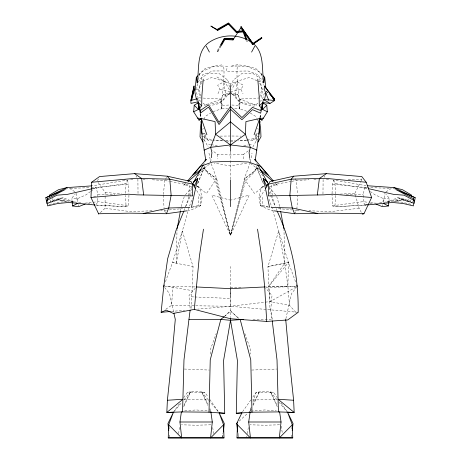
<?xml version="1.0" encoding="UTF-8"?>
<svg xmlns="http://www.w3.org/2000/svg" width="461" height="461" viewBox="0 0 461 461"><rect width="100%" height="100%" fill="white"/><g stroke="black" fill="none" stroke-linecap="round" stroke-linejoin="round"><path stroke-width="0.35" stroke-dasharray="2.31 1.73" d="M298.169 312.304L230.471 306.283L230.494 289.364M230.494 288.661L230.5 266.504M252.899 146.903L256.408 140.536L256.84 134.474L256.091 133.73L257.976 133.137M91.094 187.627L96.095 187.448L97.841 194.225L97.813 201.647L95.98 205.093L127.369 206.735L128.527 205.785L128.959 195.015M230.471 295.634L230.494 287.941M100.325 212.648L105.062 208.263L105.143 192.45L97.265 181.282M268.527 207.006L262.413 205.37L262.493 196.588M322.971 194.006L323.109 178.977M212.994 111.637L221.355 108.877C221.568 94.574 225.106 80.404 223.689 66.009L213.697 66.499L202.529 71.236L198.904 74.734M191.073 308.397L191.309 296.815L192.3 289.387L193.038 266.579L182.343 231.019L189.068 207.479L192.387 198.103M187.425 210.769L190.226 210.377L200.564 205.727L200.742 196.887L196.484 190.214M210.498 354.065L210.596 349.063L216.157 333.534M165.459 281.74L172.547 262.482L176.281 263.202L177.024 229.371M361.096 181.023L361.718 179.796L361.764 177.854M332.041 193.614L332.45 184.072L333.626 180.09L365.965 185.645M335.447 195.418L334.945 206.81L333.631 206.735L332.473 205.785L332.012 194.3M125.525 193.292L126.014 183.513L127.374 180.09L92.229 185.841M260.275 117.832L260.477 114.311M246.716 111.21L239.645 108.877L240.198 99.553L237.818 94.684L230.5 92.88L223.182 94.684L220.802 99.553L221.355 108.877L227.688 108.612M296.867 209.075L297.714 195.85M262.096 74.734L258.471 71.236L247.303 66.499L237.311 66.009C235.894 80.404 239.432 94.574 239.645 108.877L234.015 108.64M222.663 437.806L222.991 433M291.456 437.12L291.6 435.057M243.149 158.901L243.494 154.481L248.606 150.545M188.687 195.81L189.546 185.091L169.798 181.438M410.895 199.97L410.711 201.365L407.968 201.088L408.192 198.386M165.718 309.262L171.446 305.441L173.123 286.46M260.592 117.526L260.909 114.017M388.859 201.757L389.234 198.242L385.65 193.787M163.321 194.456L164.865 180.528L152.09 179.79M222.744 437.091L222.991 434.948M383.673 202.097L384.676 193.349M210.763 161.892L211.299 157.616M257.036 80.704L249.355 77.488L237.15 81.228L235.277 95.629L239.023 101.904L256.425 105.206L239.38 99.08L261.105 97.899L262.47 90.794L258.656 74.947L247.989 70.982L226.455 71.346L227.296 66.263L223.689 66.009M197.763 183.409L204.165 168.265L204.442 166.144M382.428 205.975L382.607 204.638M382.964 201.958L383.414 198.61L374.949 194.807L370.483 191.534M178.574 433.634L179.802 426.125M246.647 437.725L246.871 436.365M247.315 433.634L248.323 427.491M191.257 207.392L200.564 205.727L202.091 197.204L199.498 187.448L197.245 185.864M259.843 117.814L260.569 113.809M180.464 210.769L181.098 207.323M176.281 263.202L182.343 231.019L172.547 262.482L193.038 266.579M250.363 161.794L252.017 153.15M412.635 201.376L412.37 202.684L402.257 199.855L379.23 202.892M206.666 104.808L204.575 105.206L221.62 99.08L199.895 97.899L198.53 90.794L202.344 74.947L213.011 70.982L224.011 70.919M285.872 318.689L291.542 293.519L296.371 287.485M231.699 86.374L233.122 80.214L241.806 73.576L252.472 73.172L261.393 79.165L263.68 85.095M367.158 204.903L334.945 206.81L368.183 204.868L365.02 205.093L363.187 201.647L363.159 194.225L364.905 187.448L390.646 188.365M239.645 108.877L238.654 105.408L240.198 99.553M255.561 135.753L256.091 133.73M273.575 210.769L270.774 210.377L260.436 205.727L258.909 197.204L261.502 187.448L263.755 185.864M259.774 96.914L261.934 89.002L259.053 81.274M198.144 79.58L199.792 73.674L205.185 68.51L214.521 66.09L223.285 64.649M221.355 108.877L222.346 105.408L220.802 99.553M181.231 206.632L184.302 196.484M264.412 93.001L262.338 99.605L260.113 101.374M185.627 206.591L191.914 187.541M251.21 407.149L249.856 411.189L248.341 412.612M253.008 401.767L256.16 392.346L264.873 391.372L273.586 392.346L277.291 397.636M250.237 162.456L244.359 178.586L230.5 235.352L211.841 195.164L229.809 199.988M201.048 96.257L199.066 89.002L201.947 81.274M195.545 89.705L199.607 79.165L208.528 73.172L219.194 73.576L227.878 80.214L229.93 89.111M197.706 183.432L204.021 167.758L208.095 172.46L215.662 178.309L230.5 235.352L249.159 195.164L230.5 200.172M184.077 210.521L184.873 208.574M259.307 136.663L256.835 136.698L256.062 138.519L252.812 140.219L247.211 140.472M185.685 206.609L189.915 196.743M190.191 196.086L191.885 192.139M183.743 406.717L190.479 392.127L204.84 392.346L208.136 397.048M250.438 411.16L251.314 409.259M253.072 405.45L259.226 392.127L273.586 392.346M183.893 405.363L190.37 391.862L196.127 391.372L204.84 392.346M251.089 408.613L249.856 411.189L264.873 409.944L276.312 410.86M252.945 404.752L259.117 391.879M97.553 180.689L98.412 178.92M217.961 93.664L220.006 89.48L217.701 85.199L224.703 81.424L227.878 80.214M202.673 129.437L203.289 128.193M361.309 212.354L359.107 208.263L354.866 193.355L360.784 181.64M230.437 91.848L240.994 89.48L243.299 85.199L236.297 81.424L231.82 89.394M165.539 179.289L166.548 177.427M203.595 164.249L204.275 163.015M221.113 46.054L218.036 51.43L217.419 51.551L217.079 51.171L220.122 45.748M217.419 51.551L220.444 46.158M203.837 119.295L205.554 116.247L210.706 113.054M324.216 177.197L324.953 176.01M268.411 207.15L260.436 205.727L260.258 196.887L264.516 190.214M256.558 166.144L256.835 168.265L254.455 171.936L245.632 180.787L230.5 235.352L215.368 180.787L206.545 171.936L204.165 168.265L210.585 163.315M294.591 213.72L296.775 210.464L300.359 210.556M295.904 312.316L289.554 305.441L270.169 301.586L268.7 286.339L284.719 263.202L283.976 229.371M252.812 140.219L256.84 134.474L259.261 132.929M173.405 412.33L179.997 402.926M183.709 397.636L187.414 392.346L190.37 391.862M242.561 411.742L251.216 399.399M252.864 397.048L256.16 392.346L259.226 392.127M198.247 175.791L204.021 167.758L201.647 169.32M72.141 201.757L71.766 198.242L75.35 193.787M289.554 305.441L287.877 286.46L268.7 286.339L288.453 262.482L278.657 231.019L271.932 207.479L268.613 198.103M174.327 411.241L182.17 401.957M184.02 399.773L190.479 392.127L187.414 392.346M195.401 288.027L189.004 295.53L190.157 308.807M250.415 163.315L256.835 168.265L253.654 171.97L244.359 178.586L245.632 180.787L254.518 193.476L263.778 186.417M230.12 92.361L223.89 99.576L217.062 104.163L210.354 105.552M259.353 169.32L256.979 167.758L252.905 172.46L245.338 178.309L230.5 235.352L216.641 178.586L210.763 162.456M185.449 194.738L192.053 187.258M191.862 186.601L183.876 185.161L186.215 182.533M256.408 140.536L257.728 139.078M198.8 74.688L199.792 73.674M224.495 316.528L230.5 310.53L239.513 319.525M203.024 133.137L204.909 133.73L204.16 134.474L204.592 140.536L208.101 146.903M239.23 421.152L247.834 413.085M183.876 185.161L185.512 183.749M201.843 169.636L204.021 167.758M256.835 136.698L254.875 138.363L247.257 139.954M224.599 316.258L230.5 311.331L239.086 318.493M257.889 103.149L253.994 106.243L243.938 104.163L237.11 99.576L230.88 92.361M90.517 191.534L86.051 194.807L77.586 198.61L71.766 198.242M91.076 191.125L96.095 187.448L128.55 184.072L128.959 193.614M385.955 191.897L391.36 188.393L395.59 189.091M296.02 287.076L270.169 301.586L230.471 306.283L197.59 309.147M229.901 93.445L225.723 95.629L221.977 101.904L209.45 104.284M261.502 187.448L264.009 186.25M386.082 202.281L397.705 197.804L401.439 198.218L410.711 201.365M200.766 82.046L202.045 81.511M202.684 81.24L211.645 77.488L223.85 81.228L230.5 83.954L237.15 81.228M48.175 203.076L57.141 199.331L67.127 201.67L57.141 199.331M50.105 199.97L50.289 201.365L59.561 198.218L63.295 197.804L74.918 202.281M403.859 199.331L393.873 201.67L403.859 199.331L412.826 203.076M50.289 201.365L53.032 201.088L63.295 197.804M46.889 203.612L58.743 199.855L81.77 202.892M387.442 202.275L401.439 198.218M58.743 199.855L48.63 202.684L48.365 201.376M192.473 207.006L198.587 205.37L200.564 205.727M91.993 188.526L96.095 187.448M367.1 204.58L365.02 205.093L367.152 204.759M369.872 203.895L373.335 203.042L376.049 203.145M258.909 197.204L260.258 196.887M49.108 204.494L59.342 202.125L64.298 201.837M243.731 145.797L248.375 144.898M249.038 144.766L252.357 144.12M260.436 205.727L262.413 205.37M291.202 181.438L271.454 185.091L272.255 195.095M291.905 181.311L296.135 180.528L308.91 179.79M269.138 186.601L277.124 185.161L274.785 182.533M246.71 163.085L230.5 165.983L214.29 163.085M65.41 189.091L69.64 188.393L75.045 191.897M92.333 188.687L126.014 183.513M246.554 140.052L238.158 140.893M84.951 203.145L92.402 202.391M93.076 202.298L97.813 201.647L128.527 205.785M332.473 205.785L363.187 201.647L367.924 202.298M359.107 208.263L330.428 211.639L308.968 210.769M166.352 210.245L160.641 210.556M169.193 209.957L182.683 208.574M171.14 311.446L184.723 310.265M195.839 89.267L199.066 89.002M184.688 410.86L196.127 409.944L211.144 411.189L209.911 408.613M93.629 196.519L95.755 196.351M130.659 179.525L134.606 179.225M383.414 198.61L389.234 198.242M222.346 105.408L230.5 104.947M313.878 179.508L318.136 179.266M124.268 179.859L125.686 179.784M340.137 194.11L354.866 193.355M237.311 66.009L230.5 66.223L237.715 64.649L246.479 66.09L255.815 68.51L262.2 74.688M230.5 141.245L234.678 141.049M246.508 140.507L238.844 140.472M265.974 287.56L296.538 286.419L264.683 286.955M251.677 370.056L276.681 369.042M243.494 154.481L230.5 154.971L217.506 154.481L212.394 150.545M70.354 188.365L90.379 187.65M210.827 424.8L196.127 425.221L181.427 424.8M279.573 424.8L264.873 425.221L250.173 424.8M152.032 210.769L130.572 211.639L105.062 208.263M222.156 140.472L213.091 140.438M225.631 140.398L229.803 140.3M229.837 94.545L223.182 94.684L225.723 95.629L223.85 81.228M252.663 399.958L276.946 399.503M220.139 136.116L229.809 136.012M346.171 194.265L363.159 194.225M252.916 319.387L272.053 319.387L270.786 309.504L271.996 295.53L265.599 288.027M230.5 287.514L241.143 287.526M97.841 194.225L114.829 194.265M348.17 179.675L361.718 179.796M231.883 136.024L240.861 136.116M201.693 136.663L204.165 136.698L206.125 138.363L212.337 139.764M171.446 305.441L230.471 306.283M229.105 146.137L230.5 146.16M164.456 286.402L196.317 286.955M184.054 399.503L208.337 399.958M231.831 94.557L237.818 94.684L235.277 95.629L230.5 93.134M230.5 140.282L235.369 140.398M184.319 369.042L209.323 370.056M191.309 296.815L194.162 296.936M194.87 296.965L230.5 298.457M204.165 136.698L204.938 138.519L208.188 140.219L212.388 140.409M222.842 140.893L213.04 139.862M226.322 141.049L229.803 141.21M231.86 105.022L238.654 105.408M142.864 179.266L147.122 179.508M396.702 201.837L401.658 202.125L411.892 204.494M95.646 205.03L126.055 206.81L125.553 195.418M326.394 179.225L330.341 179.525M261.934 89.002L263.225 89.106M105.143 192.45L121.456 193.816M278.317 208.574L291.807 209.957M294.648 210.245L296.775 210.464M332.45 184.072L364.905 187.448L366.956 187.99M370.627 202.667L373.335 203.042M333.626 180.09L334.986 183.513L367.267 188.474M167.55 286.46L192.3 290.62M164.865 180.528L169.095 181.311M208.643 144.12L210.637 144.506M211.299 144.639L217.269 145.797M220.006 89.48L229.901 91.699M200.742 196.887L202.091 197.204M87.665 203.042L91.82 204.067M217.079 51.171L218.036 51.43M59.561 198.218L73.558 202.275M402.257 199.855L412.791 203.197M397.705 197.804L407.968 201.088M257.676 80.975L260.235 82.046M196.991 186.25L199.498 187.448M216.941 76.993L224.703 81.424L229.872 90.621M250.294 113.054L255.446 116.247L256.477 118.079M201.739 132.929L204.16 134.474L208.188 140.219M197.222 186.417L206.482 193.476L216.641 178.586L207.346 171.97L204.165 168.265M364.905 187.448L367.694 189.488M200.887 101.374L198.662 99.605L195.96 91.024M203.111 103.149L205.894 105.356M263.294 183.432L256.979 167.758L259.157 169.636M275.488 183.749L277.124 185.161M266.233 91.03L267.766 92.488M266.141 91.163L269.057 94.269M203.272 139.078L204.592 140.536M268.947 187.258L276.496 195.81M276.98 399.773L270.521 392.127L277.257 406.717M278.83 401.957L287.595 412.33M208.234 399.773L201.774 392.127L207.928 405.45M208.695 400.315L218.387 411.788M164.629 287.485L169.458 293.519L173.711 312.397M256.979 167.758L262.753 175.791M281.003 402.926L286.771 411.154M209.784 399.399L218.854 412.33M165.683 212.636L164.225 210.464L164.093 208.378M136.047 176.01L136.784 177.197M256.817 118.684L257.849 120.517M256.725 163.015L257.405 164.249M295.126 178.666L296.135 180.528L297.679 194.456M257.711 128.193L258.327 129.437M240.994 89.48L243.039 93.664M270.63 391.862L277.107 405.363M201.883 391.879L208.055 404.752M209.686 409.259L210.856 411.794M269.115 192.139L270.244 194.773M270.526 195.429L275.315 206.609M256.835 168.265L263.237 183.409M276.127 208.574L276.923 210.521M295.541 281.74L288.453 262.482L267.962 266.579L268.7 286.339M244.843 333.534L250.404 349.063L250.502 354.065M269.086 187.541L275.373 206.591M276.698 196.484L279.769 206.632M127.374 180.09L128.55 184.072M261.208 73.674L262.856 79.58M204.909 133.73L205.439 135.753M272.365 319.387L269.927 308.397L269.691 296.815L268.815 287.566M196.449 99.38L196.732 100.682M208.983 153.15L210.637 161.794M279.902 207.323L280.536 210.769M200.431 113.809L201.157 117.814M281.198 426.125L282.426 433.634M212.677 427.491L213.685 433.634M77.586 198.61L78.036 201.958M78.393 204.638L78.572 205.975M249.701 157.616L250.237 161.892M238.009 434.948L238.256 437.091L238.009 433M76.324 193.349L77.327 202.097M200.091 114.017L200.408 117.526M52.808 198.386L53.032 201.088M217.506 154.481L217.851 158.901M169.4 435.057L169.544 437.12M163.246 195.153L164.047 207.68M200.523 114.311L200.725 117.832M334.986 183.513L335.51 193.989M198.507 196.588L198.587 205.37M137.891 178.977L138.029 194.006M230.5 83.954L230.5 85.366M230.5 152.113L230.5 159.927M230.5 160.808L230.5 179.502M230.5 288.2L230.5 317.548M288.453 262.482L287.877 286.46L284.719 263.202L278.657 231.019L267.962 266.579L288.453 262.482M247.027 41.15L246.658 41.455L247.367 41.53L247.027 41.15"/><path stroke-width="0.69" d="M193.66 111.804L194.237 105.2L198.38 102.745L198.374 109.43L193.66 111.804L199.002 120.148L201.399 119.151L201.336 118.529L197.556 118.091M230.5 318.24L230.5 320.314L223.597 360.404L224.72 413.292L209.006 412.192L210.245 359.862L220.842 319.387L224.063 316.701M371.629 197.492L366.195 182.256L361.799 176.557L326.428 173.636L293.778 176.188L269.956 181.507L268.394 184.152L268.331 195.902L323.916 194.842L332.508 194.19L371.629 197.492L363.942 213.748L362.254 214.111M285.711 319.387L289.306 359.252L293.611 400.257L294.17 412.451L278.444 411.909L251.994 412.192L236.28 413.292L237.403 360.404L230.5 320.314L220.842 319.387L188.947 319.387L183.979 359.92L182.556 411.909L166.83 412.451L167.389 400.257L171.694 359.252L175.289 319.387L173.872 313.094M194.237 105.2L198.374 109.43L201.711 105.805L201.883 95.79L203.215 79.142M267.34 111.804L262.626 109.43L259.289 105.805L262.62 102.745L266.763 105.2L267.34 111.804L263.444 118.091L259.664 118.529L259.255 132.261L255.527 158.365L255.901 161.194M223.32 432.095L224.3 423.526L219.154 412.952L223.562 424.76L224.006 437.887L168.248 437.887L168.691 424.76L173.405 412.33L167.954 423.526L168.772 430.666M292.228 430.666L293.046 423.526L287.595 412.33L292.309 424.76L292.752 437.887L236.994 437.887L237.438 424.76L236.7 423.526L241.846 412.952M98.746 214.111L90.967 197.492L91.618 182.256L99.553 176.557L134.572 173.636L167.222 176.188L191.044 181.507L195.32 188.399M258.857 134.289L260.073 121.352M223.372 427.508L223.562 424.76L210.562 437.95L212.302 421.999L210.856 411.794M292.026 428.88L292.309 424.76L279.308 437.95L281.049 421.999L279.602 411.794M197.867 75.731L196.311 77.235L197.222 82.859C199.354 69.519 196.3 51.88 208.626 42.694C220.756 34.223 238.135 33.463 250.559 41.703M183.812 211.173L176.125 230.051L167.648 258.742L163.747 286.39L161.131 312.316L166.202 310.115L173.278 313.428L194.294 309.389L199.359 256.414L203.468 229.192M272.463 97.899L274.404 99.974L274.404 98.798L264.47 86.011L264.193 89.088L268.705 100.146M375.905 204.067L382.336 206.643L388.41 205.975L388.784 202.46M414.111 203.612L415.194 197.734L395.803 189.54L413.592 198.766L413.995 200.374L413.373 205.894L403.064 203.48L392.438 202.483L368.183 204.868M317.329 195.009L319.387 178.493L326.428 173.636M211.299 157.616L211.927 152.626L210.654 147.324L215.598 134.307L215.091 121.606L201.336 118.529L199.002 120.148M188.947 319.387L190.128 310.213M205.099 161.194L205.473 158.365L202.287 137.856L200.927 121.352M411.362 196.49L411.546 195.095L402.482 189.707L394.005 187.592L367.365 185.743M168.974 428.88L168.691 424.76L181.692 437.95L179.951 421.999L181.398 411.794M237.628 427.508L237.438 424.76L250.438 437.95L248.698 421.999L250.144 411.794M196.311 77.235L194.882 92.229L196.449 99.38M263.41 81.551L263.778 82.859L264.689 77.235L263.133 75.731M413.361 200.074L413.592 198.766M201.088 124.17L200.368 128.175L200.028 136.819L203.019 142.028M177.151 228.685L180.337 211.455M264.412 100.031L265.974 92.88M264.47 86.011L274.698 100.51L270.031 103.397L263.266 102.653L260.632 113.164L252.472 109.649L241.933 119.704L230.5 109.269L219.067 124.51L208.528 107.096L200.368 113.164L197.734 101.858L190.969 103.397L190.854 100.51L194.046 86.011L194.329 89.088L191.609 100.671M191.413 207.346L197.804 178.326L193.706 182.101L193.257 183.461M194.046 86.011L191.148 99.974L191.546 98.614M94.937 204.989L68.562 202.483L57.936 203.48L47.627 205.894L47.005 200.374L47.408 198.766L65.197 189.54L45.806 197.734L46.889 203.612M274.698 100.51L263.502 99.467L260.649 110.507L252.444 107.401L241.939 117.567L230.5 106.543L219.061 122.372L208.556 104.849L200.351 110.507L200.368 113.164M197.222 82.859L197.59 81.551M191.943 97.254L194.329 89.088M254.109 134.773L259.664 118.529L261.998 120.148L263.444 118.091M163.747 286.39L164.237 285.059M98.74 213.748L130.198 213.149L166.409 213.72L168.743 207.992L171.146 195.234L169.792 179.179L167.222 176.188M194.421 186.221L197.804 178.326M224.179 38.522L224.864 39.479L232.995 39.957L233.462 39.058L232.966 38.615L224.179 38.522L220.462 45.149M251.591 52.093L254.766 46.204M203.249 164.865L193.706 182.101L195.769 179.231M205.635 160.555L206.321 159.327L187.615 180.954M220.779 45.558L224.472 38.972L233.462 39.058M240.769 27.948L241.305 27.009L240.873 26.565L253.141 43.893L252.547 44.613L240.769 27.948L232.995 39.957M221.453 45.455L224.864 39.479M257.981 142.028L260.972 136.819L260.632 128.175L259.912 124.17M265.68 188.399L268.394 184.152L291.208 179.179L325.403 178.309L366.195 182.256M228.339 24.128L228.806 23.494L228.316 23.05L217.016 29.498L210.879 26.058L217.707 30.461L228.339 24.128L236.332 32.558L243.143 31.942L243.742 31.227L236.868 31.884L236.332 32.558M293.778 176.188L291.208 179.179L289.854 195.234L292.257 207.992L294.591 213.72L330.802 213.149L363.942 213.748M266.763 105.2L262.626 109.43L262.62 102.745M237.715 422.576L236.7 423.526L237.68 432.095M188.232 181.398L199.665 171.521M252.778 43.443L261.531 37.652M252.547 44.613L261.871 38.033L261.162 37.952M261.871 38.033L253.141 43.893L241.305 27.009M201.059 169.711L192.761 175.174L200.391 166.363L212.579 161.995L230.5 161.287L248.421 161.995L260.609 166.363L273.385 180.954M45.806 197.734L66.995 187.592L91.532 185.892M217.31 29.953L217.707 30.461L217.016 29.498L217.31 29.953L228.806 23.494L236.868 31.884L228.316 23.05M47.005 200.374L56.928 195.187L67.439 194.363L91.641 188.849M72.216 202.46L72.59 205.975L77.483 203.445M265.888 185.351L268.394 184.152M204.096 150.136L210.654 147.324L230.5 144.938L250.346 147.324L256.904 150.136M85.095 204.067L78.664 206.643L72.59 205.975M190.854 100.51L197.498 98.666L200.351 110.507M66.995 187.592L58.518 189.707L49.454 195.095L49.638 196.49M259.664 118.529L245.909 121.606L245.402 134.307L250.346 147.324L249.073 152.626L249.701 157.616M143.198 213.506L168.743 207.992L189.851 207.427M166.409 213.72L186.722 210.867M236.435 31.434L243.373 30.778M230.5 320.314L243.702 319.387M91.618 182.256L135.597 178.309L169.792 179.179L192.606 184.152L195.112 185.351M90.967 197.492L128.492 194.19L137.084 194.842L192.669 195.902L192.606 184.152M161.131 312.316L170.426 311.509M236.28 413.292L241.99 412.843M194.294 309.389L230.5 318.735L266.706 321.432L287.722 319.951L298.169 312.304C298.665 277.51 291.663 242.843 277.188 211.173M167.389 400.257L182.948 399.255L166.83 412.451L173.826 412.197M168.248 437.887L224.006 437.887M236.994 437.887L292.752 437.887M266.706 321.432L264.683 286.955L230.5 288.649L196.317 286.955M179.951 421.999L212.302 421.999M248.698 421.999L281.049 421.999M182.556 411.909L209.006 412.192M271.149 207.427L292.257 207.992L317.802 213.506M287.174 412.197L294.17 412.451L278.052 399.255L277.021 359.92L272.226 320.81M293.611 400.257L278.052 399.255L278.444 411.909M219.01 412.843L224.72 413.292M274.278 210.867L294.591 213.72M368.667 188.687L393.561 194.363L404.072 195.187L413.995 200.374M259.601 119.151L261.998 120.148M394.005 187.592L415.194 197.734M383.517 203.445L388.41 205.975M263.502 99.467L270.031 103.397M259.941 169.711L268.239 175.174L254.679 159.327L255.365 160.555M134.572 173.636L141.613 178.493L143.671 195.009M261.335 171.521L272.768 181.398M198.38 102.745L201.711 105.805M269.587 207.346L263.196 178.326L267.294 182.101L267.743 183.461M269.812 94.43L274.404 98.798M253.504 43.72C264.723 53.119 261.566 69.974 263.778 82.859M265.231 179.231L267.294 182.101L257.751 164.865M206.234 46.204L209.409 52.093M263.196 178.326L266.579 186.221M243.143 31.942L246.191 40.188M296.763 285.059L297.253 286.39M243.967 31.867L246.687 39.594M244.059 32.719L246.572 39.853M201.336 118.529L206.891 134.773M240.158 319.387L250.755 359.862L251.994 412.192M202.143 134.289L201.745 132.261L201.399 119.151M280.663 211.455L283.849 228.685M47.408 198.766L47.639 200.074M264.689 77.235L265.83 88.068M257.532 229.192L261.641 256.414L264.683 286.955M257.785 79.142L259.117 95.79L259.289 105.805M230.5 85.567L230.5 151.404M230.5 179.951L230.5 206.637M230.5 121.883L215.598 134.307L230.5 144.938L245.402 134.307L230.5 121.883"/></g></svg>
